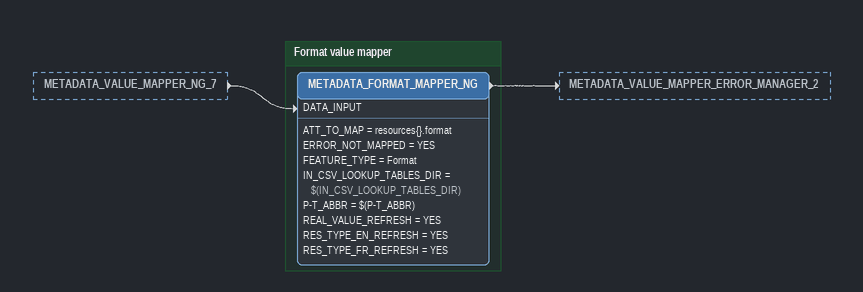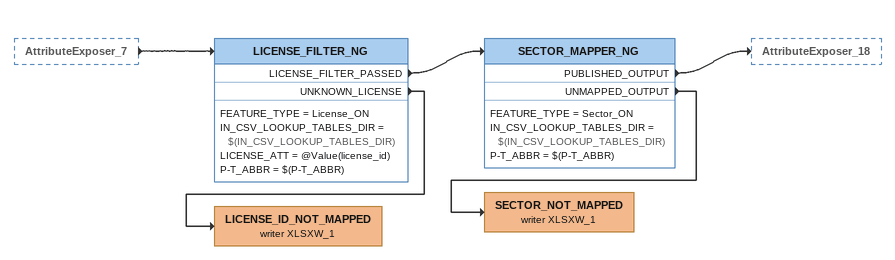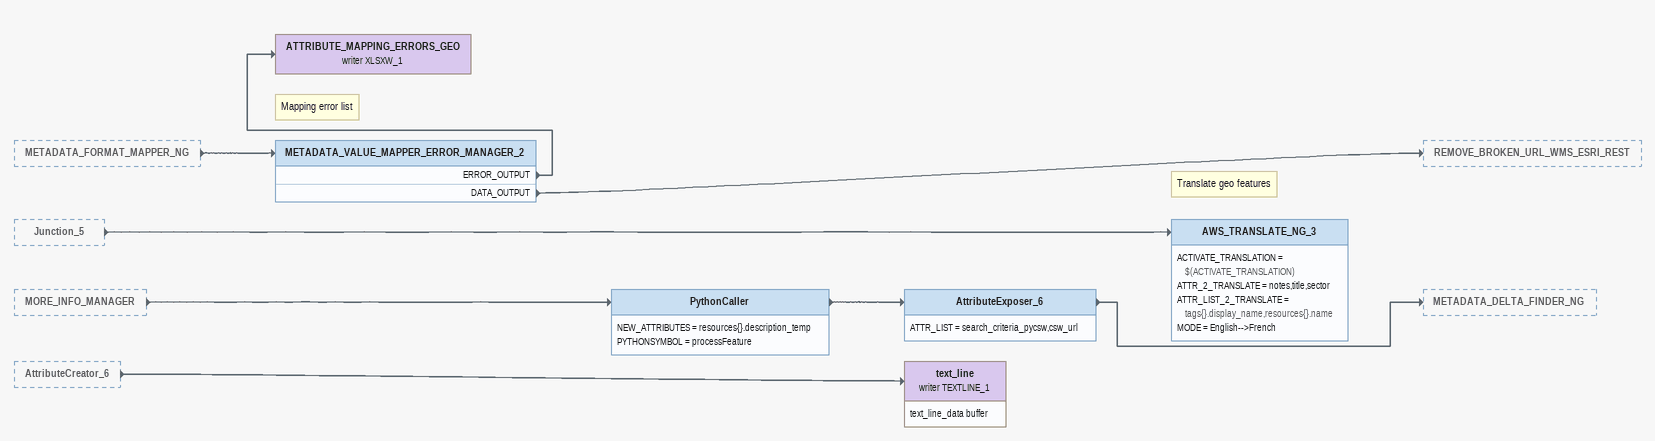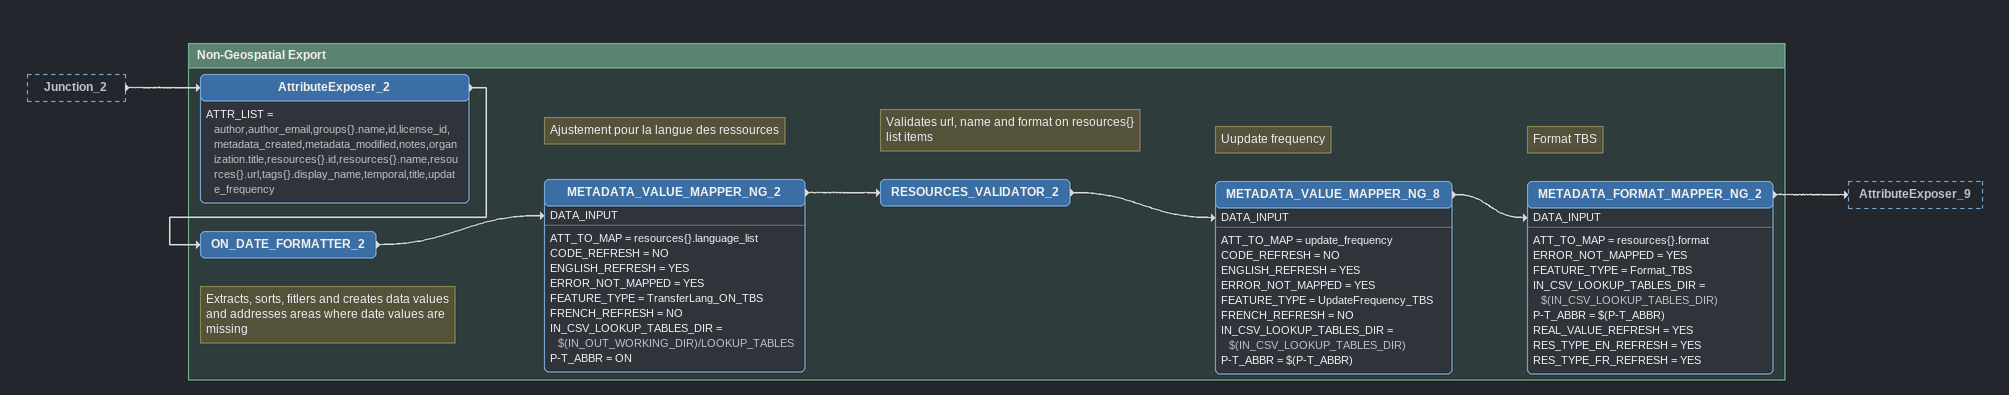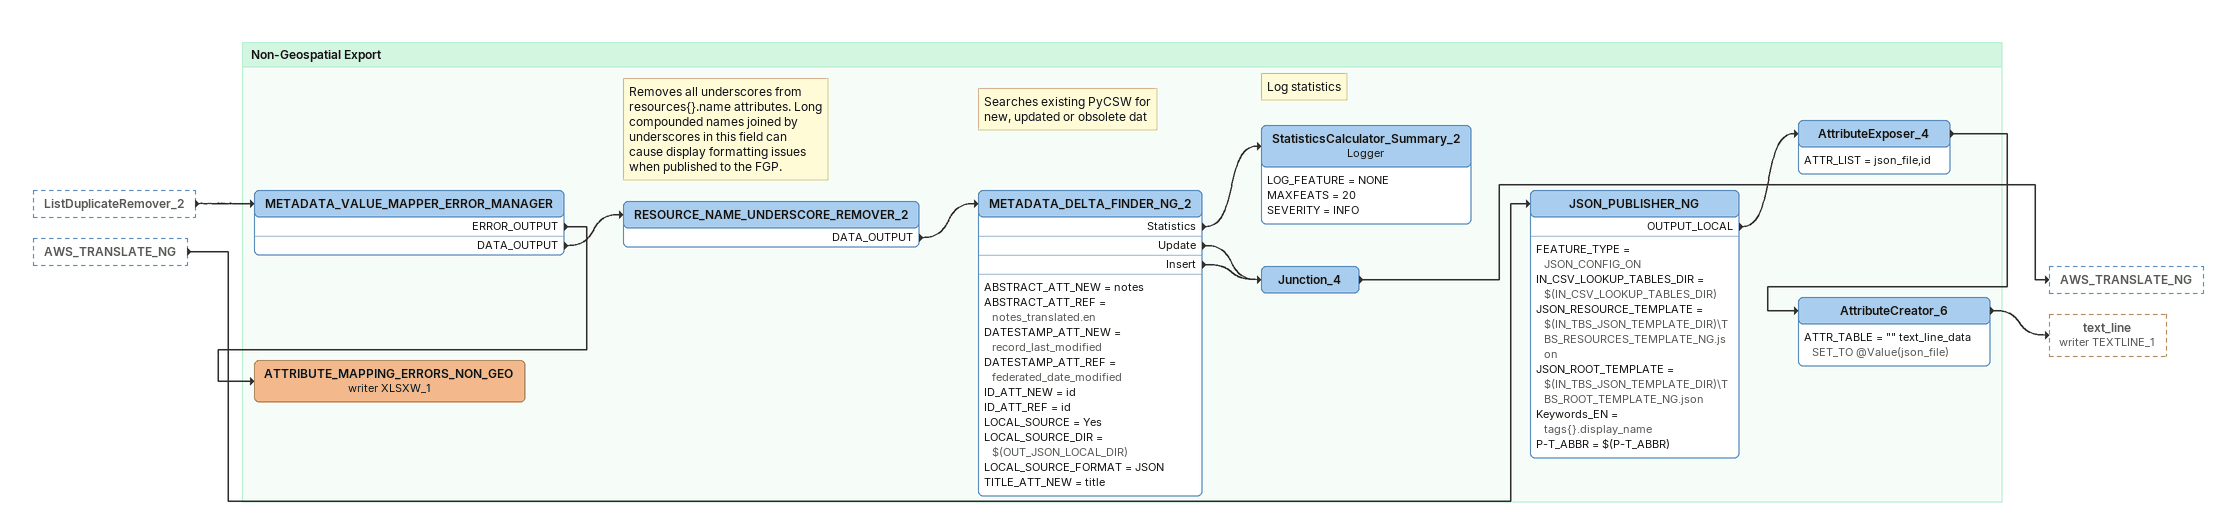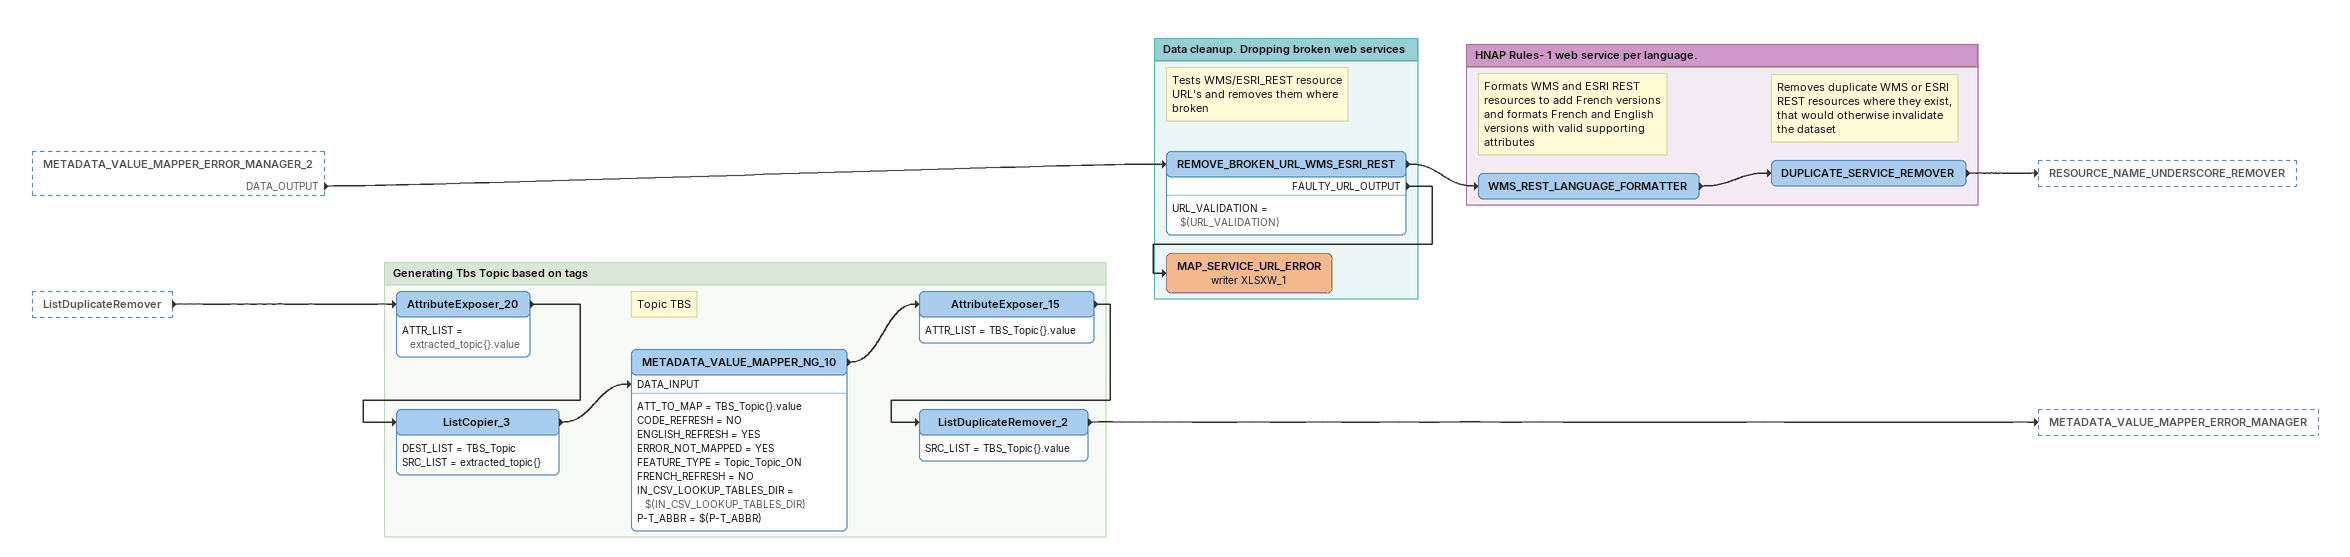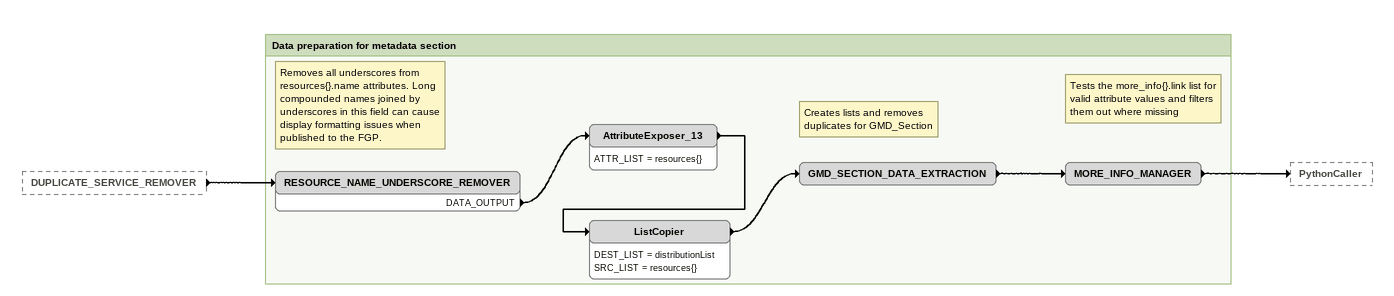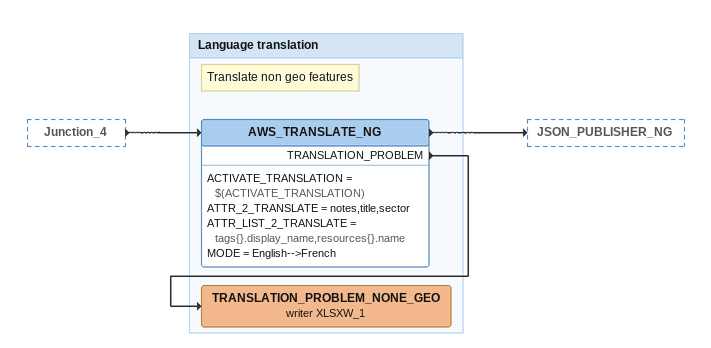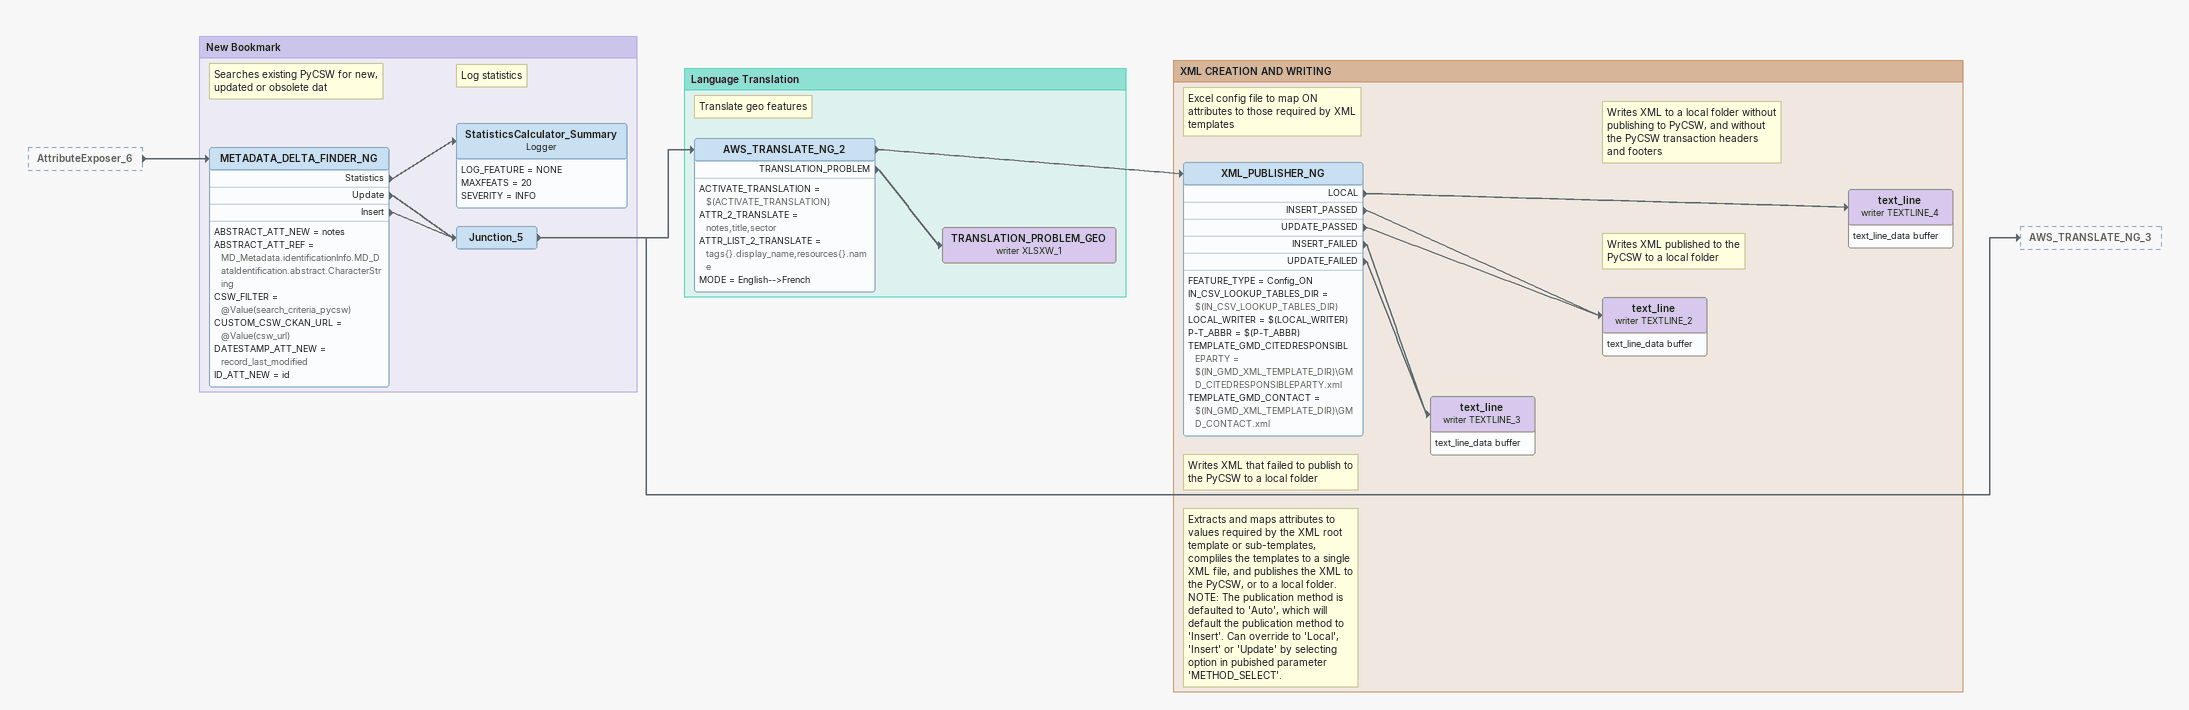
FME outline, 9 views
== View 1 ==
METADATA_VALUE_MAPPER_NG_7 [outside]
    -> METADATA_FORMAT_MAPPER_NG [DATA_INPUT]

Bookmark: Format value mapper
METADATA_FORMAT_MAPPER_NG
    ATT_TO_MAP = resources{}.format
    ERROR_NOT_MAPPED = YES
    FEATURE_TYPE = Format
    IN_CSV_LOOKUP_TABLES_DIR = $(IN_CSV_LOOKUP_TABLES_DIR)
    P-T_ABBR = $(P-T_ABBR)
    REAL_VALUE_REFRESH = YES
    RES_TYPE_EN_REFRESH = YES
    RES_TYPE_FR_REFRESH = YES
    -> METADATA_VALUE_MAPPER_ERROR_MANAGER_2

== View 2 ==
AttributeExposer_7 [outside]
    -> LICENSE_FILTER_NG
LICENSE_FILTER_NG
    FEATURE_TYPE = License_ON
    IN_CSV_LOOKUP_TABLES_DIR = $(IN_CSV_LOOKUP_TABLES_DIR)
    LICENSE_ATT = @Value(license_id)
    P-T_ABBR = $(P-T_ABBR)
    LICENSE_FILTER_PASSED -> SECTOR_MAPPER_NG
    UNKNOWN_LICENSE -> LICENSE_ID_NOT_MAPPED (writer XLSXW_1)
SECTOR_MAPPER_NG
    FEATURE_TYPE = Sector_ON
    IN_CSV_LOOKUP_TABLES_DIR = $(IN_CSV_LOOKUP_TABLES_DIR)
    P-T_ABBR = $(P-T_ABBR)
    PUBLISHED_OUTPUT -> AttributeExposer_18
    UNMAPPED_OUTPUT -> SECTOR_NOT_MAPPED (writer XLSXW_1)
SECTOR_NOT_MAPPED (writer XLSXW_1)
LICENSE_ID_NOT_MAPPED (writer XLSXW_1)

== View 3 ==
METADATA_FORMAT_MAPPER_NG [outside]
    -> METADATA_VALUE_MAPPER_ERROR_MANAGER_2
Junction_5 [outside]
    -> AWS_TRANSLATE_NG_3
MORE_INFO_MANAGER [outside]
    -> PythonCaller
AttributeCreator_6 [outside]
    -> text_line (writer TEXTLINE_1)
Note: Mapping error list
METADATA_VALUE_MAPPER_ERROR_MANAGER_2
    ERROR_OUTPUT -> ATTRIBUTE_MAPPING_ERRORS_GEO (writer XLSXW_1)
    DATA_OUTPUT -> REMOVE_BROKEN_URL_WMS_ESRI_REST
ATTRIBUTE_MAPPING_ERRORS_GEO (writer XLSXW_1)
PythonCaller
    NEW_ATTRIBUTES = resources{}.description_temp
    PYTHONSYMBOL = processFeature
    -> AttributeExposer_6
AttributeExposer_6
    ATTR_LIST = search_criteria_pycsw,csw_url
    -> METADATA_DELTA_FINDER_NG
Note: Translate geo features
AWS_TRANSLATE_NG_3
    ACTIVATE_TRANSLATION = $(ACTIVATE_TRANSLATION)
    ATTR_2_TRANSLATE = notes,title,sector
    ATTR_LIST_2_TRANSLATE = tags{}.display_name,resources{}.name
    MODE = English-->French
text_line (writer TEXTLINE_1)
    attributes: text_line_data buffer

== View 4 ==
Junction_2 [outside]
    -> AttributeExposer_2

Bookmark: Non-Geospatial Export
AttributeExposer_2
    ATTR_LIST = author,author_email,groups{}.name,id,license_id,metadata_created,metadata_modified,notes,organization.title,resources{}.id,resources{}.name,resources{}.url,tags{}.display_name,temporal,title,update_frequency
    -> ON_DATE_FORMATTER_2
Note: Extracts, sorts, fitlers and creates data values and addresses areas where date values are missing
ON_DATE_FORMATTER_2
    -> METADATA_VALUE_MAPPER_NG_2 [DATA_INPUT]
Note: Ajustement pour la langue des ressources
METADATA_VALUE_MAPPER_NG_2
    ATT_TO_MAP = resources{}.language_list
    CODE_REFRESH = NO
    ENGLISH_REFRESH = YES
    ERROR_NOT_MAPPED = YES
    FEATURE_TYPE = TransferLang_ON_TBS
    FRENCH_REFRESH = NO
    IN_CSV_LOOKUP_TABLES_DIR = $(IN_OUT_WORKING_DIR)/LOOKUP_TABLES
    P-T_ABBR = ON
    -> RESOURCES_VALIDATOR_2
Note: Validates url, name and format on resources{} list items
RESOURCES_VALIDATOR_2
    -> METADATA_VALUE_MAPPER_NG_8 [DATA_INPUT]
Note: Uupdate frequency
METADATA_VALUE_MAPPER_NG_8
    ATT_TO_MAP = update_frequency
    CODE_REFRESH = NO
    ENGLISH_REFRESH = YES
    ERROR_NOT_MAPPED = YES
    FEATURE_TYPE = UpdateFrequency_TBS
    FRENCH_REFRESH = NO
    IN_CSV_LOOKUP_TABLES_DIR = $(IN_CSV_LOOKUP_TABLES_DIR)
    P-T_ABBR = $(P-T_ABBR)
    -> METADATA_FORMAT_MAPPER_NG_2 [DATA_INPUT]
Note: Format TBS
METADATA_FORMAT_MAPPER_NG_2
    ATT_TO_MAP = resources{}.format
    ERROR_NOT_MAPPED = YES
    FEATURE_TYPE = Format_TBS
    IN_CSV_LOOKUP_TABLES_DIR = $(IN_CSV_LOOKUP_TABLES_DIR)
    P-T_ABBR = $(P-T_ABBR)
    REAL_VALUE_REFRESH = YES
    RES_TYPE_EN_REFRESH = YES
    RES_TYPE_FR_REFRESH = YES
    -> AttributeExposer_9

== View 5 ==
ListDuplicateRemover_2 [outside]
    -> METADATA_VALUE_MAPPER_ERROR_MANAGER
AWS_TRANSLATE_NG [outside]
    -> JSON_PUBLISHER_NG

Bookmark: Non-Geospatial Export
METADATA_VALUE_MAPPER_ERROR_MANAGER
    ERROR_OUTPUT -> ATTRIBUTE_MAPPING_ERRORS_NON_GEO (writer XLSXW_1)
    DATA_OUTPUT -> RESOURCE_NAME_UNDERSCORE_REMOVER_2
Note: Removes all underscores from resources{}.name attributes. Long compounded names joined by underscores in this field can cause display formatting issues when published to the FGP.
RESOURCE_NAME_UNDERSCORE_REMOVER_2
    DATA_OUTPUT -> METADATA_DELTA_FINDER_NG_2
Note: Searches existing PyCSW for new, updated or obsolete dat
METADATA_DELTA_FINDER_NG_2
    ABSTRACT_ATT_NEW = notes
    ABSTRACT_ATT_REF = notes_translated.en
    DATESTAMP_ATT_NEW = record_last_modified
    DATESTAMP_ATT_REF = federated_date_modified
    ID_ATT_NEW = id
    ID_ATT_REF = id
    LOCAL_SOURCE = Yes
    LOCAL_SOURCE_DIR = $(OUT_JSON_LOCAL_DIR)
    LOCAL_SOURCE_FORMAT = JSON
    TITLE_ATT_NEW = title
    Statistics -> StatisticsCalculator_Summary_2
    Update -> Junction_4
    Insert -> Junction_4
Note: Log statistics
StatisticsCalculator_Summary_2: Logger
    LOG_FEATURE = NONE
    MAXFEATS = 20
    SEVERITY = INFO
Junction_4
    -> AWS_TRANSLATE_NG
JSON_PUBLISHER_NG
    FEATURE_TYPE = JSON_CONFIG_ON
    IN_CSV_LOOKUP_TABLES_DIR = $(IN_CSV_LOOKUP_TABLES_DIR)
    JSON_RESOURCE_TEMPLATE = $(IN_TBS_JSON_TEMPLATE_DIR)\TBS_RESOURCES_TEMPLATE_NG.json
    JSON_ROOT_TEMPLATE = $(IN_TBS_JSON_TEMPLATE_DIR)\TBS_ROOT_TEMPLATE_NG.json
    Keywords_EN = tags{}.display_name
    P-T_ABBR = $(P-T_ABBR)
    OUTPUT_LOCAL -> AttributeExposer_4
AttributeExposer_4
    ATTR_LIST = json_file,id
    -> AttributeCreator_6
AttributeCreator_6
    ATTR_TABLE = "" text_line_data SET_TO @Value(json_file)
    -> text_line (writer TEXTLINE_1)
ATTRIBUTE_MAPPING_ERRORS_NON_GEO (writer XLSXW_1)

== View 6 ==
METADATA_VALUE_MAPPER_ERROR_MANAGER_2 [outside]
    DATA_OUTPUT -> REMOVE_BROKEN_URL_WMS_ESRI_REST
ListDuplicateRemover [outside]
    -> AttributeExposer_20

Bookmark: Data cleanup. Dropping broken web services
Note: Tests WMS/ESRI_REST resource URL's and removes them where broken
REMOVE_BROKEN_URL_WMS_ESRI_REST
    URL_VALIDATION = $(URL_VALIDATION)
    -> WMS_REST_LANGUAGE_FORMATTER
    FAULTY_URL_OUTPUT -> MAP_SERVICE_URL_ERROR (writer XLSXW_1)
MAP_SERVICE_URL_ERROR (writer XLSXW_1)

Bookmark: HNAP Rules- 1 web service per language.
Note: Formats WMS and ESRI REST resources to add French versions and formats French and English versions with valid supporting attributes
WMS_REST_LANGUAGE_FORMATTER
    -> DUPLICATE_SERVICE_REMOVER
Note: Removes duplicate WMS or ESRI REST resources where they exist, that would otherwise invalidate the dataset
DUPLICATE_SERVICE_REMOVER
    -> RESOURCE_NAME_UNDERSCORE_REMOVER

Bookmark: Generating Tbs Topic based on tags
AttributeExposer_20
    ATTR_LIST = extracted_topic{}.value
    -> ListCopier_3
ListCopier_3
    DEST_LIST = TBS_Topic
    SRC_LIST = extracted_topic{}
    -> METADATA_VALUE_MAPPER_NG_10 [DATA_INPUT]
Note: Topic TBS
METADATA_VALUE_MAPPER_NG_10
    ATT_TO_MAP = TBS_Topic{}.value
    CODE_REFRESH = NO
    ENGLISH_REFRESH = YES
    ERROR_NOT_MAPPED = YES
    FEATURE_TYPE = Topic_Topic_ON
    FRENCH_REFRESH = NO
    IN_CSV_LOOKUP_TABLES_DIR = $(IN_CSV_LOOKUP_TABLES_DIR)
    P-T_ABBR = $(P-T_ABBR)
    -> AttributeExposer_15
AttributeExposer_15
    ATTR_LIST = TBS_Topic{}.value
    -> ListDuplicateRemover_2
ListDuplicateRemover_2
    SRC_LIST = TBS_Topic{}.value
    -> METADATA_VALUE_MAPPER_ERROR_MANAGER

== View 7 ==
DUPLICATE_SERVICE_REMOVER [outside]
    -> RESOURCE_NAME_UNDERSCORE_REMOVER

Bookmark: Data preparation for metadata section
Note: Removes all underscores from resources{}.name attributes. Long compounded names joined by underscores in this field can cause display formatting issues when published to the FGP.
RESOURCE_NAME_UNDERSCORE_REMOVER
    DATA_OUTPUT -> AttributeExposer_13
AttributeExposer_13
    ATTR_LIST = resources{}
    -> ListCopier
ListCopier
    DEST_LIST = distributionList
    SRC_LIST = resources{}
    -> GMD_SECTION_DATA_EXTRACTION
Note: Creates lists and removes duplicates for GMD_Section
GMD_SECTION_DATA_EXTRACTION
    -> MORE_INFO_MANAGER
Note: Tests the more_info{}.link list for valid attribute values and filters them out where missing
MORE_INFO_MANAGER
    -> PythonCaller

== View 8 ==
Junction_4 [outside]
    -> AWS_TRANSLATE_NG

Bookmark: Language translation
Note: Translate non geo features
AWS_TRANSLATE_NG
    ACTIVATE_TRANSLATION = $(ACTIVATE_TRANSLATION)
    ATTR_2_TRANSLATE = notes,title,sector
    ATTR_LIST_2_TRANSLATE = tags{}.display_name,resources{}.name
    MODE = English-->French
    -> JSON_PUBLISHER_NG
    TRANSLATION_PROBLEM -> TRANSLATION_PROBLEM_NONE_GEO (writer XLSXW_1)
TRANSLATION_PROBLEM_NONE_GEO (writer XLSXW_1)

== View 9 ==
AttributeExposer_6 [outside]
    -> METADATA_DELTA_FINDER_NG

Bookmark: New Bookmark
Note: Searches existing PyCSW for new, updated or obsolete dat
METADATA_DELTA_FINDER_NG
    ABSTRACT_ATT_NEW = notes
    ABSTRACT_ATT_REF = MD_Metadata.identificationInfo.MD_DataIdentification.abstract.CharacterString
    CSW_FILTER = @Value(search_criteria_pycsw)
    CUSTOM_CSW_CKAN_URL = @Value(csw_url)
    DATESTAMP_ATT_NEW = record_last_modified
    ID_ATT_NEW = id
    Statistics -> StatisticsCalculator_Summary
    Update -> Junction_5
    Insert -> Junction_5
Note: Log statistics
StatisticsCalculator_Summary: Logger
    LOG_FEATURE = NONE
    MAXFEATS = 20
    SEVERITY = INFO
Junction_5
    -> AWS_TRANSLATE_NG_2
    -> AWS_TRANSLATE_NG_3

Bookmark: Language Translation
Note: Translate geo features
AWS_TRANSLATE_NG_2
    ACTIVATE_TRANSLATION = $(ACTIVATE_TRANSLATION)
    ATTR_2_TRANSLATE = notes,title,sector
    ATTR_LIST_2_TRANSLATE = tags{}.display_name,resources{}.name
    MODE = English-->French
    -> XML_PUBLISHER_NG
    TRANSLATION_PROBLEM -> TRANSLATION_PROBLEM_GEO (writer XLSXW_1)
TRANSLATION_PROBLEM_GEO (writer XLSXW_1)

Bookmark: XML CREATION AND WRITING
Note: Excel config file to map ON attributes to those required by XML templates
XML_PUBLISHER_NG
    FEATURE_TYPE = Config_ON
    IN_CSV_LOOKUP_TABLES_DIR = $(IN_CSV_LOOKUP_TABLES_DIR)
    LOCAL_WRITER = $(LOCAL_WRITER)
    P-T_ABBR = $(P-T_ABBR)
    TEMPLATE_GMD_CITEDRESPONSIBLEPARTY = $(IN_GMD_XML_TEMPLATE_DIR)\GMD_CITEDRESPONSIBLEPARTY.xml
    TEMPLATE_GMD_CONTACT = $(IN_GMD_XML_TEMPLATE_DIR)\GMD_CONTACT.xml
    LOCAL -> text_line (writer TEXTLINE_4)
    INSERT_PASSED -> text_line (writer TEXTLINE_2)
    UPDATE_PASSED -> text_line (writer TEXTLINE_2)
    INSERT_FAILED -> text_line (writer TEXTLINE_3)
    UPDATE_FAILED -> text_line (writer TEXTLINE_3)
Note: Writes XML to a local folder without publishing to PyCSW, and without the PyCSW transaction headers and footers
text_line (writer TEXTLINE_4)
    attributes: text_line_data buffer
Note: Writes XML published to the PyCSW to a local folder
text_line (writer TEXTLINE_2)
    attributes: text_line_data buffer
Note: Writes XML that failed to publish to the PyCSW to a local folder
Note: Extracts and maps attributes to values required by the XML root template or sub-templates, compliles the templates to a single XML file, and publishes the XML to the PyCSW, or to a local folder. / NOTE: The publication method is defaulted to 'Auto', which will default the publication method to 'Insert'. Can override to 'Local', 'Insert' or 'Update' by selecting option in pubished parameter 'METHOD_SELECT'.
text_line (writer TEXTLINE_3)
    attributes: text_line_data buffer
